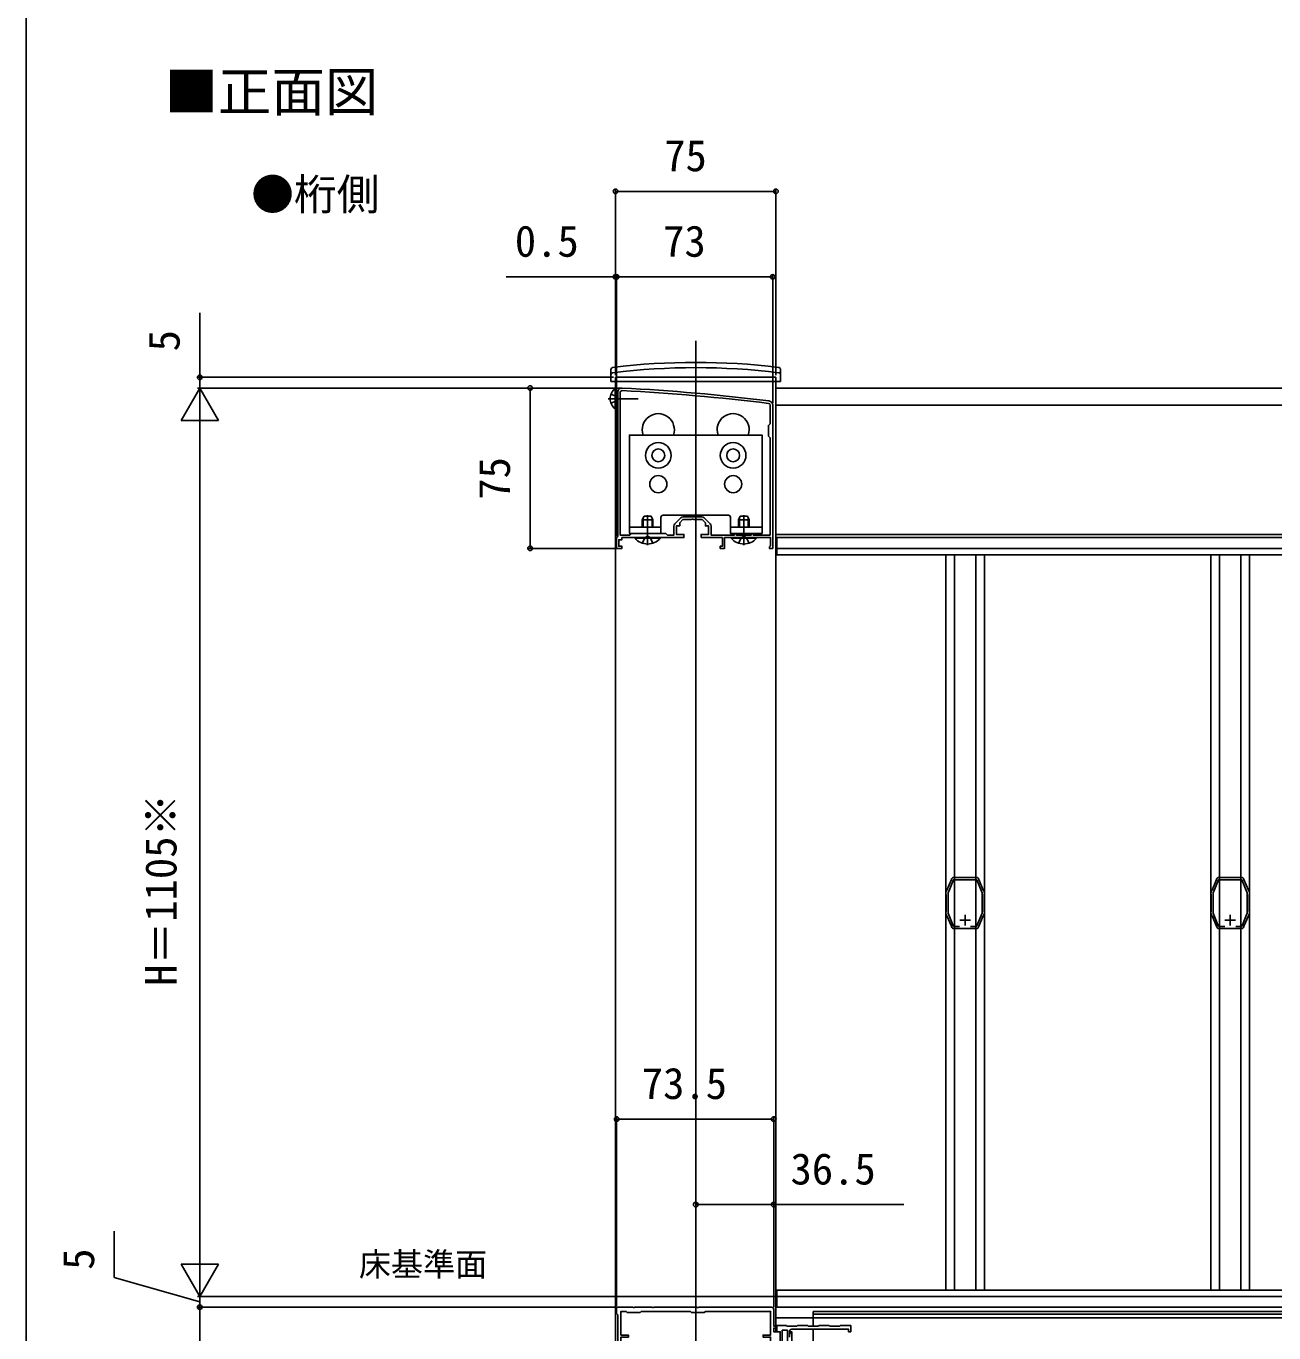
# Model space of a CAD drawing. Units: millimetres, scale not verified. Extents: x -875 to 875, y -1305 to 1298.
# Drawn here: x -875 to -291, y -723 to -112 of the extents above; entities that cross this region are included whole.
import ezdxf
from ezdxf.enums import TextEntityAlignment as Align

# ---------------------------------------------------------------- set-up
doc = ezdxf.new("R2010")
doc.units = ezdxf.units.MM
doc.header["$LTSCALE"] = 8
for name, color, linetype in [('0-1_USER1', 3, 'Continuous'), ('0-2_YKK_11', 7, 'Continuous'), ('0-3_YKK_11E', 7, 'Continuous'), ('0-4_YKK_12', 2, 'Continuous'), ('0-5_YKK_13', 4, 'Continuous'), ('0-6_YKK_D', 6, 'Continuous'), ('0-7_YKK_ZWAK', 7, 'Continuous')]:
    doc.layers.add(name, color=color, linetype=linetype)
doc.styles.add('ＭＳ ゴシック', font='')
doc.styles.get('ＭＳ ゴシック').set_extended_font_data('MS Gothic')

msp = doc.modelspace()

# ---------------------------------------------------------------- linework, layer by layer
at = {"layer": '0-2_YKK_11'}
for p, q in [((-597.089, -349.752), (-597.089, -282.952)), ((-568.725, -341.692), (-571.549, -344.516)), ((-558.913, -341.252), (-567.664, -341.252)), ((-555.028, -344.516), (-557.852, -341.692))]:
    msp.add_line(p, q, dxfattribs=at)
for points in [[(-598.289, -282.952), (-598.289, -350.452), (-598.789, -350.952), (-598.789, -355.952), (-596.289, -355.952), (-596.289, -354.952), (-597.789, -354.952), (-597.789, -351.952), (-596.289, -351.952), (-596.289, -350.952), (-589.747, -350.952), (-589.563, -350.832), (-589.014, -350.832), (-588.83, -350.952), (-584.747, -350.952), (-584.563, -350.832), (-584.014, -350.832), (-583.83, -350.952), (-578.747, -350.952), (-578.563, -350.832), (-578.014, -350.832), (-577.83, -350.952), (-567.289, -350.952), (-567.289, -349.452), (-570.789, -349.452), (-570.789, -345.452), (-569.289, -345.452), (-569.289, -343.952), (-567.789, -342.452), (-563.747, -342.452), (-563.563, -342.332), (-563.014, -342.332), (-562.83, -342.452), (-558.789, -342.452), (-557.289, -343.952), (-557.289, -345.452), (-555.789, -345.452), (-555.789, -349.452), (-559.289, -349.452), (-559.289, -350.952)], [(-559.289, -350.952), (-549.289, -350.952), (-549.289, -354.952), (-550.289, -354.952), (-550.289, -355.952), (-548.289, -355.952), (-548.289, -350.952), (-539.747, -350.952), (-539.563, -350.832), (-539.014, -350.832), (-538.83, -350.952), (-526.789, -350.952), (-526.789, -354.661), (-527.039, -354.957), (-527.289, -355.252), (-527.289, -355.952), (-525.789, -355.952), (-525.789, -288.952)], [(-526.989, -288.952), (-526.989, -297.652), (-527.789, -298.452), (-527.789, -303.452), (-526.989, -304.252), (-526.989, -349.752), (-534.889, -349.752), (-534.889, -348.952), (-535.789, -348.952), (-535.789, -349.752), (-542.789, -349.752), (-542.789, -348.952), (-543.689, -348.952), (-543.689, -349.752), (-554.589, -349.752), (-554.589, -345.577)], [(-571.989, -345.577), (-571.989, -349.752), (-574.989, -349.752), (-575.789, -348.952), (-591.789, -348.952), (-592.589, -349.752), (-597.089, -349.752)], [(-526.289, -710.952), (-560.33, -710.952), (-560.514, -711.072), (-561.063, -711.072), (-561.247, -710.952), (-581.33, -710.952), (-581.514, -711.072), (-582.063, -711.072), (-582.247, -710.952), (-590.33, -710.952), (-590.514, -711.072), (-591.063, -711.072), (-591.247, -710.952), (-598.789, -710.952), (-598.789, -713.952), (-598.289, -714.452)], [(-598.289, -714.452), (-598.289, -855.952), (-593.289, -855.952), (-593.289, -853.952), (-596.289, -853.952), (-596.289, -763.452), (-525.289, -763.452), (-525.289, -758.952)], [(-522.289, -723.452), (-522.289, -722.452), (-525.289, -722.452), (-525.289, -720.752), (-524.289, -720.752), (-524.289, -719.752), (-525.289, -719.752), (-525.289, -711.952)], [(-516.889, -721.252), (-490.289, -721.252), (-490.289, -722.452), (-489.289, -722.452), (-489.289, -719.452), (-494.139, -719.452), (-494.439, -719.752), (-499.139, -719.752), (-499.439, -719.452), (-504.139, -719.452), (-504.439, -719.752), (-509.139, -719.752), (-509.439, -719.452), (-514.139, -719.452), (-514.439, -719.752), (-519.139, -719.752), (-519.439, -719.452), (-523.789, -719.452), (-523.789, -722.452), (-522.289, -722.452), (-522.289, -727.877)], [(-521.289, -728.353), (-521.289, -721.752), (-518.889, -721.752), (-518.889, -728.452)], [(-516.789, -729.652), (-516.789, -722.522), (-517.233, -722.403), (-517.989, -723.711)], [(-517.889, -724.952), (-517.889, -722.252)]]:
    msp.add_lwpolyline(points, dxfattribs=at)
msp.add_lwpolyline([(-526.789, -761.952), (-596.789, -761.952), (-596.789, -724.952), (-593.289, -724.952), (-593.289, -723.952), (-596.789, -723.952), (-596.789, -712.952), (-594.289, -712.952), (-593.789, -713.452), (-587.789, -713.452), (-587.289, -712.952), (-564.289, -712.952), (-563.789, -713.452), (-557.789, -713.452), (-557.289, -712.952), (-526.789, -712.952), (-526.789, -723.952), (-530.289, -723.952), (-530.289, -724.952), (-526.789, -724.952)], close=True, dxfattribs=at)
for centre, radius, start, end in [((-596.289, -282.952), 2, 86.9684, 180.00001), ((-649.069, -1279.551), 999.996, 83.01993, 86.96841), ((-596.289, -282.952), 0.8, 86.96839, 180.00001), ((-649.069, -1279.551), 998.796, 83.01993, 86.96841), ((-527.789, -288.952), 2, 0.00001, 83.01993), ((-527.789, -288.952), 0.8, 0.00001, 83.01993), ((-567.664, -342.752), 1.5, 90.00002, 135.00001), ((-558.913, -342.752), 1.5, 44.99999, 89.99998), ((-570.489, -345.577), 1.5, 134.99999, 179.99998), ((-556.089, -345.577), 1.5, 0.00002, 45.00001), ((-526.289, -711.952), 1, 0.00001, 89.99999), ((-516.889, -722.252), 1, 90.00001, 179.99999)]:
    msp.add_arc(centre, radius, start, end, dxfattribs=at)
at = {"layer": '0-3_YKK_11E'}
for p, q in [((-433.289, -529.853), (-438.289, -529.853)), ((-435.789, -527.353), (-435.789, -532.353)), ((-309.289, -529.853), (-314.289, -529.853)), ((-311.789, -527.353), (-311.789, -532.353))]:
    msp.add_line(p, q, dxfattribs=at)
for points in [[(-444.671, -516.553), (-444.471, -516.076), (-444.374, -515.974), (-444.277, -515.871), (-442.198, -510.927), (-442.191, -510.79), (-442.176, -510.635)], [(-433.199, -532.852), (-430.386, -532.852), (-427.789, -526.67), (-427.789, -517.034), (-430.344, -510.952), (-441.233, -510.952), (-443.789, -517.034), (-443.789, -526.671), (-441.191, -532.852), (-438.379, -532.852)], [(-441.009, -509.86), (-440.86, -509.906), (-440.732, -509.952)], [(-440.732, -509.952), (-430.846, -509.952), (-430.717, -509.906), (-430.569, -509.86)], [(-429.401, -510.635), (-429.386, -510.79), (-429.379, -510.927), (-427.3, -515.871), (-427.203, -515.974), (-427.106, -516.076), (-426.906, -516.553)], [(-320.671, -516.553), (-320.471, -516.076), (-320.374, -515.974), (-320.277, -515.871), (-318.198, -510.927), (-318.191, -510.79), (-318.176, -510.635)], [(-309.199, -532.852), (-306.386, -532.852), (-303.789, -526.67), (-303.789, -517.034), (-306.344, -510.952), (-317.233, -510.952), (-319.789, -517.034), (-319.789, -526.671), (-317.191, -532.852), (-314.379, -532.852)], [(-317.009, -509.86), (-316.86, -509.906), (-316.732, -509.952)], [(-316.732, -509.952), (-306.846, -509.952), (-306.717, -509.906), (-306.569, -509.86)], [(-305.401, -510.635), (-305.386, -510.79), (-305.379, -510.927), (-303.3, -515.871), (-303.203, -515.974), (-303.106, -516.076), (-302.906, -516.553)], [(-444.789, -526.57), (-444.789, -526.052), (-444.739, -525.92), (-444.689, -525.788), (-444.689, -517.917), (-444.739, -517.785), (-444.789, -517.652), (-444.789, -517.134)], [(-426.788, -517.134), (-426.789, -517.652), (-426.839, -517.785), (-426.889, -517.917), (-426.889, -525.788), (-426.839, -525.92), (-426.789, -526.052), (-426.789, -526.57)], [(-320.789, -526.57), (-320.789, -526.052), (-320.739, -525.92), (-320.689, -525.788), (-320.689, -517.917), (-320.739, -517.785), (-320.789, -517.652), (-320.789, -517.134)], [(-302.788, -517.134), (-302.789, -517.652), (-302.839, -517.785), (-302.889, -517.917), (-302.889, -525.788), (-302.839, -525.92), (-302.789, -526.052), (-302.789, -526.57)], [(-442.176, -533.069), (-442.191, -532.914), (-442.198, -532.777), (-444.277, -527.833), (-444.374, -527.731), (-444.471, -527.628), (-444.672, -527.151)], [(-426.906, -527.151), (-427.106, -527.628), (-427.203, -527.731), (-427.3, -527.833), (-429.379, -532.777), (-429.386, -532.914), (-429.401, -533.069)], [(-318.176, -533.069), (-318.191, -532.914), (-318.198, -532.777), (-320.277, -527.833), (-320.374, -527.731), (-320.471, -527.628), (-320.672, -527.151)], [(-302.906, -527.151), (-303.106, -527.628), (-303.203, -527.731), (-303.3, -527.833), (-305.379, -532.777), (-305.386, -532.914), (-305.401, -533.069)], [(-430.569, -533.845), (-430.717, -533.799), (-430.846, -533.752), (-440.731, -533.752), (-440.86, -533.799), (-441.009, -533.845)], [(-306.569, -533.845), (-306.717, -533.799), (-306.846, -533.752), (-316.731, -533.752), (-316.86, -533.799), (-317.009, -533.845)]]:
    msp.add_lwpolyline(points, dxfattribs=at)
for centre, start, end in [((-440.859, -511.352), 95.73925, 151.44438), ((-430.719, -511.352), 28.55565, 84.26079), ((-316.859, -511.352), 95.73925, 151.44438), ((-306.719, -511.352), 28.55565, 84.26079), ((-443.289, -517.134), 157.21255, 180.00006), ((-428.289, -517.134), 359.99998, 22.78771), ((-319.289, -517.134), 157.21255, 180.00006), ((-304.289, -517.134), 359.99998, 22.78771), ((-443.289, -526.57), 180, 202.78773), ((-428.289, -526.57), 337.21234, 0.00008), ((-319.289, -526.57), 180, 202.78773), ((-304.289, -526.57), 337.21234, 0.00008), ((-440.859, -532.352), 208.55592, 264.26083), ((-430.719, -532.352), 275.73914, 331.44347), ((-316.859, -532.352), 208.55592, 264.26083), ((-306.719, -532.352), 275.73914, 331.44347)]:
    msp.add_arc(centre, 1.5, start, end, dxfattribs=at)
at = {"layer": '0-4_YKK_12'}
for p, q in [((-561.789, -258.952), (-561.789, -1205.952)), ((-599.289, -275.952), (-599.289, -277.952)), ((-599.289, -275.952), (-524.289, -275.952)), ((-599.289, -277.952), (-599.289, -734.452)), ((-524.289, -275.952), (-524.289, -277.952)), ((-524.289, -277.952), (-524.289, -722.452)), ((-524.289, -355.955), (-524.289, -280.955)), ((400.711, -280.955), (-524.289, -280.955)), ((400.711, -288.955), (-524.289, -288.955)), ((400.711, -349.455), (-524.289, -349.455)), ((400.711, -350.955), (-524.289, -350.955)), ((-523.789, -350.952), (-113.289, -350.952)), ((400.711, -355.955), (-524.289, -355.955)), ((-523.789, -358.952), (-113.289, -358.952)), ((-444.789, -358.952), (-444.789, -702.952)), ((-440.731, -358.952), (-440.731, -702.952)), ((-430.846, -358.952), (-430.846, -702.952)), ((-426.788, -358.952), (-426.788, -702.952)), ((-320.789, -358.952), (-320.789, -702.952)), ((-316.731, -358.952), (-316.731, -702.952)), ((-306.846, -358.952), (-306.846, -702.952)), ((-302.788, -358.952), (-302.788, -702.952)), ((-523.789, -702.952), (-77.289, -702.952)), ((-523.789, -710.952), (-523.789, -702.952)), ((-714.289, -705.952), (475.711, -705.952)), ((400.711, -710.952), (-524.289, -710.952)), ((-524.289, -710.952), (-524.289, -716.952)), ((-523.789, -710.952), (-77.289, -710.952)), ((383.211, -712.952), (-506.789, -712.952)), ((-506.789, -712.952), (-506.789, -719.752)), ((383.211, -714.152), (-506.789, -714.152)), ((400.711, -715.952), (-524.289, -715.952)), ((-506.789, -721.252), (-506.789, -755.952))]:
    msp.add_line(p, q, dxfattribs=at)
msp.add_lwpolyline([(-523.789, -350.952), (-523.789, -355.952), (-523.789, -358.952)], dxfattribs=at)
for centre in [(-579.289, -300.452), (-544.289, -300.452)]:
    msp.add_arc(centre, 7.5, 340.52879, 199.47121, dxfattribs=at)
at = {"layer": '0-5_YKK_13'}
for p, q in [((-601.489, -274.952), (-601.442, -272.285)), ((-601.489, -274.952), (-601.436, -277.952)), ((-522.089, -274.952), (-522.141, -277.952)), ((-522.089, -274.952), (-522.135, -272.285)), ((-601.436, -277.952), (-522.141, -277.952)), ((-602.789, -285.952), (-588.735, -285.952)), ((-601.397, -283.802), (-599.381, -284.807)), ((-601.397, -288.102), (-599.381, -287.097)), ((-599.516, -281.202), (-599.289, -281.202)), ((-599.516, -281.202), (-599.516, -290.702)), ((-599.381, -284.807), (-598.773, -285.952)), ((-599.381, -287.097), (-598.773, -285.952)), ((-599.289, -281.202), (-599.289, -290.702)), ((-599.516, -290.702), (-599.289, -290.702)), ((-586.789, -342.652), (-585.989, -340.952)), ((-586.356, -346.052), (-586.356, -341.732)), ((-585.989, -340.952), (-582.589, -340.952)), ((-584.289, -354.452), (-584.289, -340.453)), ((-582.589, -340.952), (-581.789, -342.652)), ((-582.222, -346.052), (-582.222, -341.732)), ((-578.039, -341.452), (-578.039, -348.952)), ((-546.539, -340.452), (-577.039, -340.452)), ((-541.789, -342.652), (-540.989, -340.952)), ((-541.356, -346.052), (-541.356, -341.732)), ((-540.989, -340.952), (-537.589, -340.952)), ((-539.289, -354.452), (-539.289, -340.453)), ((-537.589, -340.952), (-536.789, -342.652)), ((-537.222, -346.052), (-537.222, -341.732)), ((-592.789, -346.052), (-578.039, -346.052)), ((-586.789, -346.052), (-586.789, -342.652)), ((-586.789, -342.652), (-581.789, -342.652)), ((-581.789, -346.052), (-581.789, -342.652)), ((-545.539, -346.052), (-530.789, -346.052)), ((-541.789, -346.052), (-541.789, -342.652)), ((-541.789, -342.652), (-536.789, -342.652)), ((-536.789, -346.052), (-536.789, -342.652)), ((-578.389, -350.952), (-590.189, -350.952)), ((-590.189, -351.2), (-590.189, -350.952)), ((-590.189, -351.2), (-578.389, -351.2)), ((-586.789, -353.535), (-585.434, -350.817)), ((-584.289, -350.209), (-585.434, -350.817)), ((-584.289, -350.209), (-583.144, -350.817)), ((-581.789, -353.535), (-583.144, -350.817)), ((-578.389, -351.2), (-578.389, -350.952)), ((-533.389, -350.952), (-545.189, -350.952)), ((-545.189, -351.2), (-545.189, -350.952)), ((-545.189, -351.2), (-533.389, -351.2)), ((-541.789, -349.752), (-541.789, -348.952)), ((-541.789, -353.535), (-540.434, -350.817)), ((-541.356, -349.752), (-541.356, -348.952)), ((-539.289, -350.209), (-540.434, -350.817)), ((-539.289, -350.209), (-538.144, -350.817)), ((-536.789, -353.535), (-538.144, -350.817)), ((-537.222, -349.752), (-537.222, -348.952)), ((-536.789, -349.752), (-536.789, -348.952)), ((-533.389, -351.2), (-533.389, -350.952))]:
    msp.add_line(p, q, dxfattribs=at)
for points in [[(-530.789, -348.952), (-530.789, -302.952), (-592.789, -302.952), (-592.789, -348.952), (-578.039, -348.952)], [(-545.539, -341.452), (-545.539, -348.952), (-530.789, -348.952)]]:
    msp.add_lwpolyline(points, dxfattribs=at)
for centre, radius in [((-579.289, -312.452), 6), ((-579.289, -312.452), 3), ((-544.289, -312.452), 6), ((-544.289, -312.452), 3), ((-579.289, -325.952), 4), ((-544.289, -325.952), 4)]:
    msp.add_circle(centre, radius, dxfattribs=at)
for centre, radius, start, end in [((-561.789, -588.952), 320, 83.0403, 96.9597), ((-600.486, -274.799), 1, 97.02227, 179), ((-600.442, -272.303), 1, 96.9597, 179), ((-561.789, -588.952), 317.528, 82.97773, 97.02227), ((-523.135, -272.303), 1, 1, 83.0403), ((-523.091, -274.799), 1, 1, 82.97773), ((-595.689, -285.952), 6.1, 128.85935, 231.14065), ((-577.039, -341.452), 1, 90, 180), ((-546.539, -341.452), 1, 0, 90), ((-584.289, -346.252), 7.7, 219.98312, 320.01688), ((-539.289, -346.252), 7.7, 219.98312, 320.01688)]:
    msp.add_arc(centre, radius, start, end, dxfattribs=at)
at = {"layer": '0-6_YKK_D'}
for p, q in [((-599.289, -258.952), (-599.289, -187.952)), ((-599.289, -188.952), (-524.289, -188.952)), ((-524.289, -274.952), (-524.289, -187.952)), ((-599.289, -228.952), (-650.389, -228.952)), ((-599.289, -274.952), (-599.289, -227.952)), ((-598.789, -228.952), (-599.289, -228.952)), ((-598.789, -350.077), (-598.789, -227.952)), ((-598.789, -350.077), (-598.789, -227.952)), ((-525.789, -228.952), (-598.789, -228.952)), ((-598.789, -228.952), (-594.489, -228.952)), ((-525.789, -287.952), (-525.789, -227.952)), ((-793.789, -275.952), (-793.789, -245.761)), ((-793.789, -280.952), (-802.539, -296.108)), ((-600.289, -275.952), (-794.789, -275.952)), ((-597.289, -280.952), (-794.789, -280.952)), ((-597.289, -280.952), (-794.789, -280.952)), ((-793.789, -280.952), (-793.789, -275.952)), ((-793.789, -280.952), (-793.789, -285.252)), ((-793.789, -280.952), (-785.039, -296.108)), ((-793.789, -280.952), (-793.789, -311.263)), ((-597.289, -280.952), (-640.289, -280.952)), ((-639.289, -280.952), (-639.289, -355.952)), ((-802.539, -296.108), (-785.039, -296.108)), ((-793.789, -688.452), (-793.789, -298.452)), ((-599.489, -355.952), (-640.289, -355.952)), ((-598.789, -710.252), (-598.789, -621.952)), ((-525.289, -622.952), (-598.789, -622.952)), ((-525.289, -710.952), (-525.289, -621.952)), ((-561.789, -700.952), (-561.789, -661.952)), ((-525.289, -710.952), (-525.289, -661.952)), ((-793.789, -705.952), (-793.789, -675.641)), ((-793.789, -705.952), (-802.539, -690.797)), ((-785.039, -690.797), (-802.539, -690.797)), ((-793.789, -705.952), (-785.039, -690.797)), ((-793.789, -705.952), (-793.789, -701.652)), ((-609.289, -705.952), (-794.789, -705.952)), ((-609.289, -705.952), (-794.789, -705.952)), ((-793.789, -710.952), (-793.789, -705.952)), ((-793.789, -710.952), (-793.789, -705.952)), ((-599.489, -710.952), (-794.789, -710.952)), ((-609.289, -710.952), (-794.789, -710.952)), ((-793.789, -710.952), (-793.789, -855.952)), ((-793.789, -710.952), (-793.789, -715.252))]:
    msp.add_line(p, q, dxfattribs=at)
for points in [[(-561.789, -662.952), (-525.289, -662.952), (-464.398, -662.952)], [(-793.789, -708.452), (-833.789, -696.977), (-833.789, -675.386)]]:
    msp.add_lwpolyline(points, dxfattribs=at)
for centre in [(-599.289, -188.952), (-524.289, -188.952), (-599.289, -228.952), (-598.789, -228.952), (-598.789, -228.952), (-525.789, -228.952), (-793.789, -275.952), (-639.289, -280.952), (-639.289, -355.952), (-598.789, -622.952), (-525.289, -622.952), (-561.789, -662.952), (-525.289, -662.952), (-793.789, -710.952), (-793.789, -710.952)]:
    msp.add_circle(centre, 1.075, dxfattribs=at)
at = {"layer": '0-7_YKK_ZWAK'}
msp.add_line((-875, 1245.3), (-875, -1304.7), dxfattribs=at)

# ---------------------------------------------------------------- texts
at = {"layer": '0-1_USER1', "style": 'ＭＳ ゴシック'}
for s, height, p in [('■正面図', 18.33, (-810.256, -157.001)), ('●桁側', 14.66, (-769.727, -202.086)), ('床基準面', 11, (-719.357, -699.68))]:
    msp.add_text(s, height=height, dxfattribs=at).set_placement(p, align=Align.BOTTOM_LEFT)
at = {"layer": '0-6_YKK_D', "style": 'ＭＳ ゴシック'}
for s, p in [('75', (-576.561, -183.952)), ('0.5', (-646.411, -223.952)), ('73', (-577.061, -223.952)), ('73.5', (-587.039, -617.952)), ('36.5', (-517.466, -657.952))]:
    msp.add_text(s, height=14.66, dxfattribs=at).set_placement(p, align=Align.BOTTOM_LEFT)
for s, p in [('5', (-798.789, -263.83)), ('75', (-644.289, -333.225)), ('H＝1105※', (-800.266, -560.611)), ('5', (-838.789, -693.454))]:
    msp.add_text(s, height=14.66, rotation=90, dxfattribs=at).set_placement(p, align=Align.BOTTOM_LEFT)

doc.saveas('drawing.dxf')
